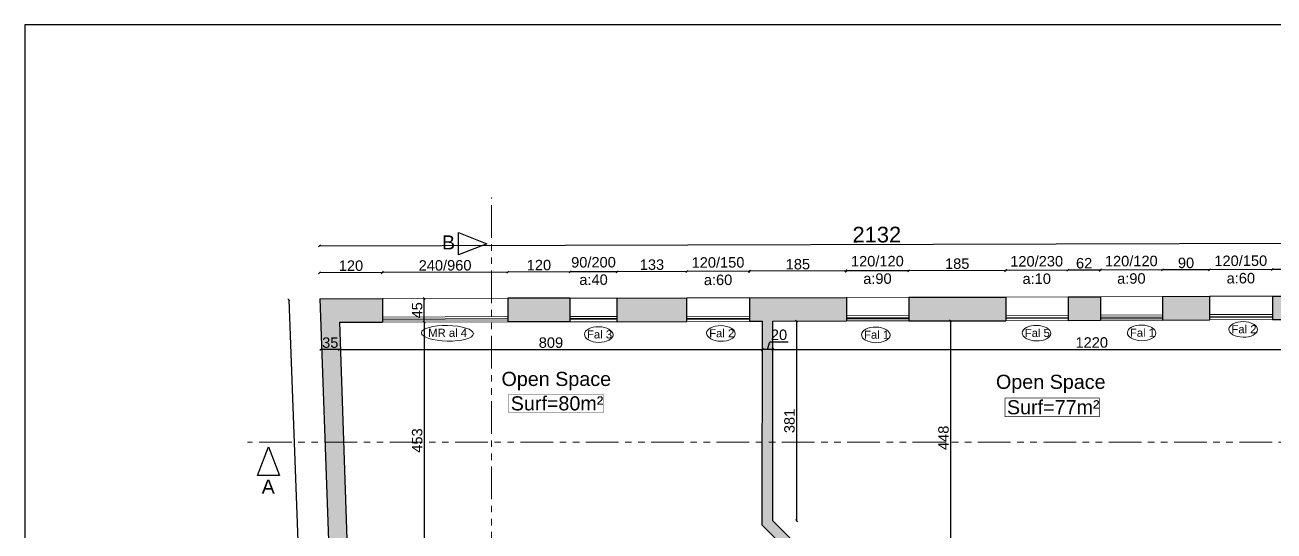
# Model space of a CAD drawing. Header units: millimetres. Extents: x 2804 to 3317, y 6834 to 7064.
# Drawn here: x 2840.41 to 2864.3, y 6901.69 to 6911.36 of the extents above; entities that cross this region are included whole.
import ezdxf

# ---------------------------------------------------------------- set-up
doc = ezdxf.new("R2010")
doc.units = ezdxf.units.MM
doc.header["$PDMODE"] = 1
doc.linetypes.add('PHANTOM2', pattern=[1.25, 0.625, -0.125, 0.125, -0.125, 0.125, -0.125])
for name, color, linetype, lineweight in [('cotation', 3, 'Continuous', 30), ('menuise', 50, 'Continuous', 18), ('texte', 3, 'Continuous', 9), ('zin fin', 6, 'Continuous', 9), ('zin menuiserie', 150, 'Continuous', 5), ('Zin mur', 30, 'Continuous', 30)]:
    doc.layers.add(name, color=color, linetype=linetype, lineweight=lineweight)
doc.layers.add('zin hatch mur', color=8, linetype='Continuous')
doc.layers.add('zin texte', color=33, linetype='Continuous')
doc.styles.add('ARIAL', font='arial.ttf')
doc.styles.add('PsikTxtStyle', font='arial.ttf')
doc.styles.get("Standard").update_dxf_attribs({"font": 'arial.ttf'})
doc.dimstyles.new('cotation 100', dxfattribs={"dimtxt": 0.2, "dimasz": 0.04, "dimexe": 0, "dimexo": 0, "dimgap": 0.03, "dimtad": 1, "dimdec": 0, "dimlfac": 100, "dimdsep": 46, "dimtxsty": 'ARIAL', "dimblk": 'OBLIQUE', "dimcen": 0.09, "dimse1": 1, "dimse2": 1, "dimclrd": 256, "dimclre": 256, "dimclrt": 256, "dimadec": 3, "dimazin": 2, "dimtfac": 1, "dimtdec": 0, "dimtofl": 0, "dimtmove": 1, "dimatfit": 3, "dimfxl": 0, "dimtolj": 1, "dimtzin": 0, "dimlwd": -1, "dimlwe": -1, "dimarcsym": 0})

# ---------------------------------------------------------------- blocks, each defined once
blk = doc.blocks.new('_Oblique')
at = {"color": 0, "linetype": 'ByBlock', "lineweight": -2}
blk.add_line((-0.5, -0.5), (0.5, 0.5), dxfattribs=at)
blk = doc.blocks.new('*D170')
at = {"layer": 'cotation', "transparency": 16777216}
blk.add_line((2855.164, 6905.697), (2855.163, 6901.883), dxfattribs=at)
at = {"layer": 'Defpoints', "color": 0, "transparency": 16777216}
for p in [(2854.712, 6905.697), (2854.711, 6901.883), (2855.163, 6901.883)]:
    blk.add_point(p, dxfattribs=at)
at = {"layer": 'cotation', "transparency": 16777216, "xscale": 0.04, "yscale": 0.04, "zscale": 0.04}
for p, rotation in [((2855.164, 6905.697), 89.98459564078075), ((2855.163, 6901.883), 269.9845956407808)]:
    blk.add_blockref('_Oblique', p, dxfattribs=dict(at, rotation=rotation))
at = {"layer": 'cotation', "transparency": 16777216, "insert": (2855.031, 6903.79), "char_height": 0.2, "attachment_point": 5, "rotation": 89.9846, "style": 'ARIAL'}
blk.add_mtext('\\A1;381', dxfattribs=at)
blk = doc.blocks.new('*D159')
at = {"layer": 'cotation', "transparency": 16777216}
blk.add_line((2848.042, 6905.68), (2848.042, 6901.152), dxfattribs=at)
at = {"layer": 'Defpoints', "color": 0, "transparency": 16777216}
for p in [(2847.89, 6905.68), (2847.889, 6901.152), (2848.042, 6901.152)]:
    blk.add_point(p, dxfattribs=at)
at = {"layer": 'cotation', "transparency": 16777216, "xscale": 0.04, "yscale": 0.04, "zscale": 0.04}
for p, rotation in [((2848.042, 6905.68), 90), ((2848.042, 6901.152), 270)]:
    blk.add_blockref('_Oblique', p, dxfattribs=dict(at, rotation=rotation))
at = {"layer": 'cotation', "transparency": 16777216, "insert": (2847.91, 6903.416), "char_height": 0.2, "attachment_point": 5, "rotation": 90, "style": 'ARIAL'}
blk.add_mtext('\\A1;453', dxfattribs=at)
blk = doc.blocks.new('*D161')
at = {"layer": 'cotation', "transparency": 16777216}
blk.add_line((2858.109, 6905.707), (2858.109, 6901.227), dxfattribs=at)
at = {"layer": 'Defpoints', "color": 0, "transparency": 16777216}
for p in [(2858.109, 6905.707), (2858.109, 6901.227), (2858.122, 6901.227)]:
    blk.add_point(p, dxfattribs=at)
at = {"layer": 'cotation', "transparency": 16777216, "xscale": 0.04, "yscale": 0.04, "zscale": 0.04}
for p, rotation in [((2858.109, 6905.707), 90), ((2858.109, 6901.227), 270)]:
    blk.add_blockref('_Oblique', p, dxfattribs=dict(at, rotation=rotation))
at = {"layer": 'cotation', "transparency": 16777216, "insert": (2857.977, 6903.467), "char_height": 0.2, "attachment_point": 5, "rotation": 90, "style": 'ARIAL'}
blk.add_mtext('\\A1;448', dxfattribs=at)
blk = doc.blocks.new('*D169')
at = {"layer": 'cotation', "transparency": 16777216}
blk.add_line((2854.711, 6905.158), (2866.914, 6905.158), dxfattribs=at)
at = {"layer": 'Defpoints', "color": 0, "transparency": 16777216}
for p in [(2866.914, 6905.739), (2866.914, 6905.158), (2854.711, 6904.838)]:
    blk.add_point(p, dxfattribs=at)
at = {"layer": 'cotation', "transparency": 16777216, "xscale": 0.04, "yscale": 0.04, "zscale": 0.04, "rotation": 180}
blk.add_blockref('_Oblique', (2854.711, 6905.158), dxfattribs=at)
at = {"layer": 'cotation', "transparency": 16777216, "xscale": 0.04, "yscale": 0.04, "zscale": 0.04}
blk.add_blockref('_Oblique', (2866.914, 6905.158), dxfattribs=at)
at = {"layer": 'cotation', "transparency": 16777216, "insert": (2860.812, 6905.29), "char_height": 0.2, "attachment_point": 5, "style": 'ARIAL'}
blk.add_mtext('\\A1;1220', dxfattribs=at)
blk = doc.blocks.new('*D192')
at = {"layer": 'cotation', "transparency": 16777216}
blk.add_line((2845.455, 6906.104), (2845.825, 6896.055), dxfattribs=at)
at = {"layer": 'Defpoints', "color": 0, "transparency": 16777216}
for p in [(2846.045, 6906.126), (2845.825, 6896.055), (2846.415, 6896.077)]:
    blk.add_point(p, dxfattribs=at)
at = {"layer": 'cotation', "transparency": 16777216, "xscale": 0.04, "yscale": 0.04, "zscale": 0.04}
for p, rotation in [((2845.455, 6906.104), 92.10827966792719), ((2845.825, 6896.055), 272.1082796679273)]:
    blk.add_blockref('_Oblique', p, dxfattribs=dict(at, rotation=rotation))
at = {"layer": 'cotation', "transparency": 16777216, "insert": (2845.823, 6901.086), "char_height": 0.3, "attachment_point": 5, "rotation": 272.1083, "style": 'ARIAL'}
blk.add_mtext('\\A1;1006', dxfattribs=at)
blk = doc.blocks.new('*D236')
at = {"layer": 'cotation', "transparency": 16777216}
blk.add_line((2846.424, 6905.155), (2854.512, 6905.155), dxfattribs=at)
at = {"layer": 'Defpoints', "color": 0, "transparency": 16777216}
for p in [(2846.424, 6905.677), (2854.512, 6905.697), (2854.512, 6905.155)]:
    blk.add_point(p, dxfattribs=at)
at = {"layer": 'cotation', "transparency": 16777216, "xscale": 0.04, "yscale": 0.04, "zscale": 0.04, "rotation": 180}
blk.add_blockref('_Oblique', (2846.424, 6905.155), dxfattribs=at)
at = {"layer": 'cotation', "transparency": 16777216, "xscale": 0.04, "yscale": 0.04, "zscale": 0.04}
blk.add_blockref('_Oblique', (2854.512, 6905.155), dxfattribs=at)
at = {"layer": 'cotation', "transparency": 16777216, "insert": (2850.468, 6905.287), "char_height": 0.2, "attachment_point": 5, "style": 'ARIAL'}
blk.add_mtext('\\A1;809', dxfattribs=at)
blk = doc.blocks.new('*D408')
at = {"layer": 'cotation', "transparency": 16777216}
blk.add_line((2865.766, 6906.691), (2864.265, 6906.686), dxfattribs=at)
at = {"layer": 'Defpoints', "color": 0, "transparency": 16777216}
for p in [(2864.265, 6906.686), (2864.267, 6906.178), (2865.768, 6906.182)]:
    blk.add_point(p, dxfattribs=at)
at = {"layer": 'cotation', "transparency": 16777216, "xscale": 0.04, "yscale": 0.04, "zscale": 0.04}
for p, rotation in [((2864.265, 6906.686), 180.1954016473455), ((2865.766, 6906.691), 0.1954016473454612)]:
    blk.add_blockref('_Oblique', p, dxfattribs=dict(at, rotation=rotation))
at = {"layer": 'cotation', "transparency": 16777216, "insert": (2865.015, 6906.821), "char_height": 0.2, "attachment_point": 5, "rotation": 0.1954, "style": 'ARIAL'}
blk.add_mtext('\\A1;150', dxfattribs=at)
blk = doc.blocks.new('*D409')
at = {"layer": 'cotation', "transparency": 16777216}
blk.add_line((2864.265, 6906.686), (2863.065, 6906.682), dxfattribs=at)
at = {"layer": 'Defpoints', "color": 0, "transparency": 16777216}
for p in [(2863.065, 6906.682), (2863.067, 6906.174), (2864.267, 6906.178)]:
    blk.add_point(p, dxfattribs=at)
at = {"layer": 'cotation', "transparency": 16777216, "xscale": 0.04, "yscale": 0.04, "zscale": 0.04}
for p, rotation in [((2863.065, 6906.682), 180.1954016473455), ((2864.265, 6906.686), 0.1954016473454612)]:
    blk.add_blockref('_Oblique', p, dxfattribs=dict(at, rotation=rotation))
at = {"layer": 'cotation', "transparency": 16777216, "insert": (2863.663, 6906.686), "char_height": 0.2, "attachment_point": 5, "rotation": 0.1954, "style": 'ARIAL'}
blk.add_mtext('\\A1;120/150\\Pa:60', dxfattribs=at)
blk = doc.blocks.new('*D410')
at = {"layer": 'cotation', "transparency": 16777216}
blk.add_line((2863.065, 6906.682), (2862.166, 6906.679), dxfattribs=at)
at = {"layer": 'Defpoints', "color": 0, "transparency": 16777216}
for p in [(2862.166, 6906.679), (2862.168, 6906.169), (2863.067, 6906.174)]:
    blk.add_point(p, dxfattribs=at)
at = {"layer": 'cotation', "transparency": 16777216, "xscale": 0.04, "yscale": 0.04, "zscale": 0.04}
for p, rotation in [((2862.166, 6906.679), 180.1954016473455), ((2863.065, 6906.682), 0.1954016473454612)]:
    blk.add_blockref('_Oblique', p, dxfattribs=dict(at, rotation=rotation))
at = {"layer": 'cotation', "transparency": 16777216, "insert": (2862.615, 6906.812), "char_height": 0.2, "attachment_point": 5, "rotation": 0.1954, "style": 'ARIAL'}
blk.add_mtext('\\A1;90', dxfattribs=at)
blk = doc.blocks.new('*D411')
at = {"layer": 'cotation', "transparency": 16777216}
blk.add_line((2862.166, 6906.679), (2860.976, 6906.675), dxfattribs=at)
at = {"layer": 'Defpoints', "color": 0, "transparency": 16777216}
for p in [(2860.976, 6906.675), (2860.978, 6906.165), (2862.168, 6906.169)]:
    blk.add_point(p, dxfattribs=at)
at = {"layer": 'cotation', "transparency": 16777216, "xscale": 0.04, "yscale": 0.04, "zscale": 0.04}
for p, rotation in [((2860.976, 6906.675), 180.1954016473455), ((2862.166, 6906.679), 0.1954016473454612)]:
    blk.add_blockref('_Oblique', p, dxfattribs=dict(at, rotation=rotation))
at = {"layer": 'cotation', "transparency": 16777216, "insert": (2861.569, 6906.68), "char_height": 0.2, "attachment_point": 5, "rotation": 0.1954, "style": 'ARIAL'}
blk.add_mtext('\\A1;120/120\\Pa:90', dxfattribs=at)
blk = doc.blocks.new('*D412')
at = {"layer": 'cotation', "transparency": 16777216}
blk.add_line((2860.976, 6906.675), (2860.356, 6906.673), dxfattribs=at)
at = {"layer": 'Defpoints', "color": 0, "transparency": 16777216}
for p in [(2860.356, 6906.673), (2860.358, 6906.164), (2860.978, 6906.165)]:
    blk.add_point(p, dxfattribs=at)
at = {"layer": 'cotation', "transparency": 16777216, "xscale": 0.04, "yscale": 0.04, "zscale": 0.04}
for p, rotation in [((2860.356, 6906.673), 180.1954016473455), ((2860.976, 6906.675), 0.1954016473454612)]:
    blk.add_blockref('_Oblique', p, dxfattribs=dict(at, rotation=rotation))
at = {"layer": 'cotation', "transparency": 16777216, "insert": (2860.666, 6906.806), "char_height": 0.2, "attachment_point": 5, "rotation": 0.1954, "style": 'ARIAL'}
blk.add_mtext('\\A1;62', dxfattribs=at)
blk = doc.blocks.new('*D413')
at = {"layer": 'cotation', "transparency": 16777216}
blk.add_line((2860.356, 6906.673), (2859.166, 6906.669), dxfattribs=at)
at = {"layer": 'Defpoints', "color": 0, "transparency": 16777216}
for p in [(2859.166, 6906.669), (2859.168, 6906.158), (2860.358, 6906.164)]:
    blk.add_point(p, dxfattribs=at)
at = {"layer": 'cotation', "transparency": 16777216, "xscale": 0.04, "yscale": 0.04, "zscale": 0.04}
for p, rotation in [((2859.166, 6906.669), 180.1954016473455), ((2860.356, 6906.673), 0.1954016473454612)]:
    blk.add_blockref('_Oblique', p, dxfattribs=dict(at, rotation=rotation))
at = {"layer": 'cotation', "transparency": 16777216, "insert": (2859.759, 6906.676), "char_height": 0.2, "attachment_point": 5, "rotation": 0.1954, "style": 'ARIAL'}
blk.add_mtext('\\A1;120/230\\Pa:10', dxfattribs=at)
blk = doc.blocks.new('*D414')
at = {"layer": 'cotation', "transparency": 16777216}
blk.add_line((2859.166, 6906.669), (2857.312, 6906.662), dxfattribs=at)
at = {"layer": 'Defpoints', "color": 0, "transparency": 16777216}
for p in [(2857.312, 6906.662), (2857.314, 6906.155), (2859.168, 6906.158)]:
    blk.add_point(p, dxfattribs=at)
at = {"layer": 'cotation', "transparency": 16777216, "xscale": 0.04, "yscale": 0.04, "zscale": 0.04}
for p, rotation in [((2857.312, 6906.662), 180.1954016473455), ((2859.166, 6906.669), 0.1954016473454612)]:
    blk.add_blockref('_Oblique', p, dxfattribs=dict(at, rotation=rotation))
at = {"layer": 'cotation', "transparency": 16777216, "insert": (2858.239, 6906.797), "char_height": 0.2, "attachment_point": 5, "rotation": 0.1954, "style": 'ARIAL'}
blk.add_mtext('\\A1;185', dxfattribs=at)
blk = doc.blocks.new('*D415')
at = {"layer": 'cotation', "transparency": 16777216}
blk.add_line((2857.312, 6906.662), (2856.116, 6906.658), dxfattribs=at)
at = {"layer": 'Defpoints', "color": 0, "transparency": 16777216}
for p in [(2856.116, 6906.658), (2856.118, 6906.152), (2857.314, 6906.155)]:
    blk.add_point(p, dxfattribs=at)
at = {"layer": 'cotation', "transparency": 16777216, "xscale": 0.04, "yscale": 0.04, "zscale": 0.04}
for p, rotation in [((2856.116, 6906.658), 180.1954016473455), ((2857.312, 6906.662), 0.1954016473454612)]:
    blk.add_blockref('_Oblique', p, dxfattribs=dict(at, rotation=rotation))
at = {"layer": 'cotation', "transparency": 16777216, "insert": (2856.712, 6906.678), "char_height": 0.2, "attachment_point": 5, "rotation": 0.1954, "style": 'ARIAL'}
blk.add_mtext('\\A1;120/120\\Pa:90', dxfattribs=at)
blk = doc.blocks.new('*D416')
at = {"layer": 'cotation', "transparency": 16777216}
blk.add_line((2856.116, 6906.658), (2854.266, 6906.652), dxfattribs=at)
at = {"layer": 'Defpoints', "color": 0, "transparency": 16777216}
for p in [(2854.266, 6906.652), (2854.268, 6906.146), (2856.118, 6906.152)]:
    blk.add_point(p, dxfattribs=at)
at = {"layer": 'cotation', "transparency": 16777216, "xscale": 0.04, "yscale": 0.04, "zscale": 0.04}
for p, rotation in [((2854.266, 6906.652), 180.1954016473455), ((2856.116, 6906.658), 0.1954016473454612)]:
    blk.add_blockref('_Oblique', p, dxfattribs=dict(at, rotation=rotation))
at = {"layer": 'cotation', "transparency": 16777216, "insert": (2855.191, 6906.787), "char_height": 0.2, "attachment_point": 5, "rotation": 0.1954, "style": 'ARIAL'}
blk.add_mtext('\\A1;185', dxfattribs=at)
blk = doc.blocks.new('*D417')
at = {"layer": 'cotation', "transparency": 16777216}
blk.add_line((2854.266, 6906.652), (2853.066, 6906.648), dxfattribs=at)
at = {"layer": 'Defpoints', "color": 0, "transparency": 16777216}
for p in [(2853.066, 6906.648), (2853.068, 6906.142), (2854.268, 6906.146)]:
    blk.add_point(p, dxfattribs=at)
at = {"layer": 'cotation', "transparency": 16777216, "xscale": 0.04, "yscale": 0.04, "zscale": 0.04}
for p, rotation in [((2853.066, 6906.648), 180.1954016473455), ((2854.266, 6906.652), 0.1954016473454612)]:
    blk.add_blockref('_Oblique', p, dxfattribs=dict(at, rotation=rotation))
at = {"layer": 'cotation', "transparency": 16777216, "insert": (2853.664, 6906.654), "char_height": 0.2, "attachment_point": 5, "rotation": 0.1954, "style": 'ARIAL'}
blk.add_mtext('\\A1;120/150\\Pa:60', dxfattribs=at)
blk = doc.blocks.new('*D418')
at = {"layer": 'cotation', "transparency": 16777216}
blk.add_line((2853.066, 6906.648), (2851.734, 6906.643), dxfattribs=at)
at = {"layer": 'Defpoints', "color": 0, "transparency": 16777216}
for p in [(2851.734, 6906.643), (2851.736, 6906.137), (2853.068, 6906.142)]:
    blk.add_point(p, dxfattribs=at)
at = {"layer": 'cotation', "transparency": 16777216, "xscale": 0.04, "yscale": 0.04, "zscale": 0.04}
for p, rotation in [((2851.734, 6906.643), 180.1954016473455), ((2853.066, 6906.648), 0.1954016473454612)]:
    blk.add_blockref('_Oblique', p, dxfattribs=dict(at, rotation=rotation))
at = {"layer": 'cotation', "transparency": 16777216, "insert": (2852.4, 6906.778), "char_height": 0.2, "attachment_point": 5, "rotation": 0.1954, "style": 'ARIAL'}
blk.add_mtext('\\A1;133', dxfattribs=at)
blk = doc.blocks.new('*D419')
at = {"layer": 'cotation', "transparency": 16777216}
blk.add_line((2851.734, 6906.643), (2850.834, 6906.64), dxfattribs=at)
at = {"layer": 'Defpoints', "color": 0, "transparency": 16777216}
for p in [(2850.834, 6906.64), (2850.836, 6906.137), (2851.736, 6906.137)]:
    blk.add_point(p, dxfattribs=at)
at = {"layer": 'cotation', "transparency": 16777216, "xscale": 0.04, "yscale": 0.04, "zscale": 0.04}
for p, rotation in [((2850.834, 6906.64), 180.1954016473455), ((2851.734, 6906.643), 0.1954016473454612)]:
    blk.add_blockref('_Oblique', p, dxfattribs=dict(at, rotation=rotation))
at = {"layer": 'cotation', "transparency": 16777216, "insert": (2851.282, 6906.657), "char_height": 0.2, "attachment_point": 5, "rotation": 0.1954, "style": 'ARIAL'}
blk.add_mtext('\\A1;90/200\\Pa:40', dxfattribs=at)
blk = doc.blocks.new('*D420')
at = {"layer": 'cotation', "transparency": 16777216}
blk.add_line((2850.834, 6906.64), (2849.643, 6906.636), dxfattribs=at)
at = {"layer": 'Defpoints', "color": 0, "transparency": 16777216}
for p in [(2849.643, 6906.636), (2849.645, 6906.137), (2850.836, 6906.137)]:
    blk.add_point(p, dxfattribs=at)
at = {"layer": 'cotation', "transparency": 16777216, "xscale": 0.04, "yscale": 0.04, "zscale": 0.04}
for p, rotation in [((2849.643, 6906.636), 180.1954016473455), ((2850.834, 6906.64), 0.1954016473454612)]:
    blk.add_blockref('_Oblique', p, dxfattribs=dict(at, rotation=rotation))
at = {"layer": 'cotation', "transparency": 16777216, "insert": (2850.238, 6906.77), "char_height": 0.2, "attachment_point": 5, "rotation": 0.1954, "style": 'ARIAL'}
blk.add_mtext('\\A1;120', dxfattribs=at)
blk = doc.blocks.new('*D421')
at = {"layer": 'cotation', "transparency": 16777216}
blk.add_line((2849.643, 6906.636), (2847.243, 6906.628), dxfattribs=at)
at = {"layer": 'Defpoints', "color": 0, "transparency": 16777216}
for p in [(2847.243, 6906.628), (2847.245, 6906.13), (2849.645, 6906.137)]:
    blk.add_point(p, dxfattribs=at)
at = {"layer": 'cotation', "transparency": 16777216, "xscale": 0.04, "yscale": 0.04, "zscale": 0.04}
for p, rotation in [((2847.243, 6906.628), 180.1954016473455), ((2849.643, 6906.636), 0.1954016473454612)]:
    blk.add_blockref('_Oblique', p, dxfattribs=dict(at, rotation=rotation))
at = {"layer": 'cotation', "transparency": 16777216, "insert": (2848.443, 6906.765), "char_height": 0.2, "attachment_point": 5, "rotation": 0.1954, "style": 'ARIAL'}
blk.add_mtext('\\A1;240/960', dxfattribs=at)
blk = doc.blocks.new('*D422')
at = {"layer": 'cotation', "transparency": 16777216}
blk.add_line((2847.243, 6906.628), (2846.043, 6906.624), dxfattribs=at)
at = {"layer": 'Defpoints', "color": 0, "transparency": 16777216}
for p in [(2846.043, 6906.624), (2846.045, 6906.126), (2847.245, 6906.13)]:
    blk.add_point(p, dxfattribs=at)
at = {"layer": 'cotation', "transparency": 16777216, "xscale": 0.04, "yscale": 0.04, "zscale": 0.04}
for p, rotation in [((2846.043, 6906.624), 180.1954016473455), ((2847.243, 6906.628), 0.1954016473454612)]:
    blk.add_blockref('_Oblique', p, dxfattribs=dict(at, rotation=rotation))
at = {"layer": 'cotation', "transparency": 16777216, "insert": (2846.643, 6906.758), "char_height": 0.2, "attachment_point": 5, "rotation": 0.1954, "style": 'ARIAL'}
blk.add_mtext('\\A1;120', dxfattribs=at)
blk = doc.blocks.new('*D423')
at = {"layer": 'cotation', "transparency": 16777216}
blk.add_line((2846.042, 6907.137), (2867.361, 6907.201), dxfattribs=at)
at = {"layer": 'Defpoints', "color": 0, "transparency": 16777216}
for p in [(2867.361, 6907.201), (2846.045, 6906.126), (2867.365, 6906.191)]:
    blk.add_point(p, dxfattribs=at)
at = {"layer": 'cotation', "transparency": 16777216, "xscale": 0.04, "yscale": 0.04, "zscale": 0.04}
for p, rotation in [((2867.361, 6907.201), 0.1740584198646212), ((2846.042, 6907.137), 180.1740584198646)]:
    blk.add_blockref('_Oblique', p, dxfattribs=dict(at, rotation=rotation))
at = {"layer": 'cotation', "transparency": 16777216, "insert": (2856.701, 6907.352), "char_height": 0.3, "attachment_point": 5, "rotation": 0.1741, "style": 'ARIAL'}
blk.add_mtext('\\A1;2132', dxfattribs=at)
blk = doc.blocks.new('*D817')
at = {"layer": 'cotation', "transparency": 16777216}
for p, q in [((2854.611, 6905.158), (2854.655, 6905.305)), ((2854.655, 6905.305), (2855.005, 6905.305)), ((2854.711, 6905.158), (2854.511, 6905.158))]:
    blk.add_line(p, q, dxfattribs=at)
at = {"layer": 'Defpoints', "color": 0, "transparency": 16777216}
for p in [(2854.511, 6905.158), (2854.511, 6904.918), (2854.711, 6904.838)]:
    blk.add_point(p, dxfattribs=at)
at = {"layer": 'cotation', "transparency": 16777216, "xscale": 0.04, "yscale": 0.04, "zscale": 0.04, "rotation": 180}
blk.add_blockref('_Oblique', (2854.511, 6905.158), dxfattribs=at)
at = {"layer": 'cotation', "transparency": 16777216, "xscale": 0.04, "yscale": 0.04, "zscale": 0.04}
blk.add_blockref('_Oblique', (2854.711, 6905.158), dxfattribs=at)
at = {"layer": 'cotation', "transparency": 16777216, "insert": (2854.83, 6905.437), "char_height": 0.2, "attachment_point": 5, "style": 'ARIAL'}
blk.add_mtext('\\A1;20', dxfattribs=at)
blk = doc.blocks.new('*D830')
at = {"layer": 'cotation', "transparency": 16777216}
blk.add_line((2848.042, 6905.68), (2848.042, 6906.133), dxfattribs=at)
at = {"layer": 'Defpoints', "color": 0, "transparency": 16777216}
for p in [(2848.042, 6906.133), (2848.208, 6906.133), (2847.89, 6905.68)]:
    blk.add_point(p, dxfattribs=at)
at = {"layer": 'cotation', "transparency": 16777216, "xscale": 0.04, "yscale": 0.04, "zscale": 0.04}
for p, rotation in [((2848.042, 6906.133), 90), ((2848.042, 6905.68), 270)]:
    blk.add_blockref('_Oblique', p, dxfattribs=dict(at, rotation=rotation))
at = {"layer": 'cotation', "transparency": 16777216, "insert": (2847.91, 6905.906), "char_height": 0.2, "attachment_point": 5, "rotation": 90, "style": 'ARIAL'}
blk.add_mtext('\\A1;45', dxfattribs=at)
blk = doc.blocks.new('*D831')
at = {"layer": 'cotation', "transparency": 16777216}
blk.add_line((2846.424, 6905.155), (2846.069, 6905.155), dxfattribs=at)
at = {"layer": 'Defpoints', "color": 0, "transparency": 16777216}
for p in [(2846.424, 6905.677), (2846.069, 6905.463), (2846.069, 6905.155)]:
    blk.add_point(p, dxfattribs=at)
at = {"layer": 'cotation', "transparency": 16777216, "xscale": 0.04, "yscale": 0.04, "zscale": 0.04, "rotation": 180}
blk.add_blockref('_Oblique', (2846.069, 6905.155), dxfattribs=at)
at = {"layer": 'cotation', "transparency": 16777216, "xscale": 0.04, "yscale": 0.04, "zscale": 0.04}
blk.add_blockref('_Oblique', (2846.424, 6905.155), dxfattribs=at)
at = {"layer": 'cotation', "transparency": 16777216, "insert": (2846.247, 6905.287), "char_height": 0.2, "attachment_point": 5, "style": 'ARIAL'}
blk.add_mtext('\\A1;35', dxfattribs=at)
blk = doc.blocks.new('fal1')
at = {"layer": 'menuise'}
blk.add_ellipse((2894.217, 6924.81), major_axis=(-0.273, 0.005), ratio=0.546469, start_param=-1.570796, end_param=4.712389, dxfattribs=at)
at = {"layer": 'menuise', "insert": (2893.993, 6924.891), "char_height": 0.1544, "width": 2.34126, "attachment_point": 1, "style": 'PsikTxtStyle'}
blk.add_mtext('Fal 1', dxfattribs=at)
blk = doc.blocks.new('fal2')
at = {"layer": 'menuise'}
blk.add_ellipse((2896.053, 6924.829), major_axis=(-0.273, 0.005), ratio=0.546469, start_param=-1.570796, end_param=4.712389, dxfattribs=at)
at = {"layer": 'menuise', "insert": (2895.829, 6924.91), "char_height": 0.1544, "width": 2.34126, "attachment_point": 1, "style": 'PsikTxtStyle'}
blk.add_mtext('Fal 2', dxfattribs=at)
blk = doc.blocks.new('fal3')
at = {"layer": 'menuise'}
blk.add_ellipse((2888.196, 6935.317), major_axis=(-0.273, 0.005), ratio=0.546469, start_param=-1.570796, end_param=4.712389, dxfattribs=at)
at = {"layer": 'menuise', "insert": (2887.972, 6935.398), "char_height": 0.1544, "width": 2.34126, "attachment_point": 1, "style": 'PsikTxtStyle'}
blk.add_mtext('Fal 3', dxfattribs=at)
blk = doc.blocks.new('fal5')
at = {"layer": 'menuise'}
blk.add_ellipse((2855.84, 7015.657), major_axis=(-0.273, 0.005), ratio=0.546469, start_param=-1.570796, end_param=4.712389, dxfattribs=at)
at = {"layer": 'menuise', "insert": (2855.616, 7015.738), "char_height": 0.1544, "width": 2.34126, "attachment_point": 1, "style": 'PsikTxtStyle'}
blk.add_mtext('Fal 5', dxfattribs=at)
blk = doc.blocks.new('mral4')
at = {"layer": 'menuise'}
blk.add_ellipse((2848.489, 6944.127), major_axis=(-0.498, 0.009), ratio=0.29928, start_param=-1.570796, end_param=4.712389, dxfattribs=at)
at = {"layer": 'menuise', "insert": (2848.121, 6944.213), "char_height": 0.1544, "width": 2.34126, "attachment_point": 1, "style": 'PsikTxtStyle'}
blk.add_mtext('MR al 4', dxfattribs=at)

msp = doc.modelspace()

# ---------------------------------------------------------------- hatches: boundary and pattern name
at = {"layer": 'zin hatch mur'}
h = msp.add_hatch(color=256, dxfattribs=at)
h.dxf.hatch_style = 1
h.paths.add_polyline_path([(2846.41, 6906.127), (2847.245, 6906.13), (2847.253, 6905.679), (2846.417, 6905.679)])
h.paths.add_polyline_path([(2846.408, 6906.127), (2846.045, 6906.126), (2846.056, 6906.126), (2846.435, 6906.126)])
h = msp.add_hatch(color=256, dxfattribs=at)
h.dxf.hatch_style = 1
h.paths.add_polyline_path([(2846.628, 6901.052), (2847.454, 6901.052), (2847.454, 6901.152), (2846.576, 6901.152), (2846.409, 6906.127), (2846.045, 6906.126), (2846.415, 6896.077), (2846.968, 6896.077), (2846.968, 6896.427), (2846.738, 6896.427), (2846.621, 6899.252), (2853.111, 6899.252), (2854.061, 6900.202), (2853.111, 6901.152), (2852.969, 6901.152), (2852.969, 6901.052), (2853.069, 6901.052), (2853.919, 6900.202), (2853.069, 6899.352), (2850.736, 6899.352), (2850.736, 6900.152), (2850.636, 6900.152), (2850.636, 6899.352), (2849.154, 6899.352), (2849.154, 6899.952), (2848.454, 6899.952), (2848.454, 6901.052), (2850.636, 6901.052), (2850.636, 6900.952), (2850.736, 6900.952), (2850.736, 6901.052), (2852.069, 6901.052), (2852.069, 6901.152), (2848.254, 6901.152), (2848.254, 6901.052), (2848.354, 6901.052), (2848.354, 6899.352), (2846.628, 6899.352)])
h.paths.add_polyline_path([(2848.454, 6899.852), (2849.054, 6899.852), (2849.054, 6899.352), (2848.454, 6899.352)], flags=16)
h.paths.add_polyline_path([(2848.504, 6899.802), (2849.004, 6899.802), (2849.004, 6899.402), (2848.934, 6899.732)], flags=0)
h.paths.add_polyline_path([(2849.004, 6899.802), (2848.504, 6899.802), (2848.934, 6899.732), (2849.004, 6899.402)], flags=0)
h = msp.add_hatch(color=256, dxfattribs=at)
h.dxf.hatch_style = 1
h.paths.add_polyline_path([(2850.836, 6905.687), (2850.836, 6906.137), (2849.645, 6906.137), (2849.645, 6905.687)])
h = msp.add_hatch(color=256, dxfattribs=at)
h.dxf.hatch_style = 1
h.paths.add_polyline_path([(2853.068, 6905.69), (2853.068, 6906.142), (2851.736, 6906.138), (2851.736, 6905.687)])
h = msp.add_hatch(color=256, dxfattribs=at)
h.dxf.hatch_style = 1
h.paths.add_polyline_path([(2854.512, 6905.696), (2854.268, 6905.696), (2854.268, 6906.146), (2854.512, 6906.146)])
h = msp.add_hatch(color=256, dxfattribs=at)
h.dxf.hatch_style = 1
h.paths.add_polyline_path([(2856.119, 6906.152), (2854.513, 6906.147), (2854.511, 6906.147), (2854.511, 6905.502), (2854.511, 6905.504), (2854.511, 6901.8), (2856.11, 6900.2), (2855.969, 6900.059), (2856.11, 6899.918), (2856.252, 6900.059), (2857.084, 6899.227), (2859.373, 6899.227), (2859.373, 6899.427), (2859.136, 6899.427), (2859.136, 6901.227), (2858.936, 6901.227), (2858.936, 6901.027), (2859.036, 6901.027), (2859.036, 6899.427), (2857.166, 6899.427), (2856.393, 6900.2), (2857.22, 6901.027), (2858.036, 6901.027), (2858.036, 6901.227), (2857.278, 6901.227), (2856.322, 6900.271), (2854.711, 6901.883), (2854.712, 6905.697), (2856.118, 6905.702)])
h = msp.add_hatch(color=256, dxfattribs=at)
h.dxf.hatch_style = 1
h.paths.add_polyline_path([(2859.168, 6906.159), (2857.314, 6906.155), (2857.315, 6905.705), (2859.168, 6905.709)])
h.paths.add_polyline_path([(2860.978, 6906.166), (2860.358, 6906.163), (2860.358, 6905.713), (2860.978, 6905.716)])
h.paths.add_polyline_path([(2863.069, 6906.178), (2862.17, 6906.169), (2862.168, 6905.716), (2863.066, 6905.726)])
h.paths.add_polyline_path([(2865.768, 6906.183), (2864.267, 6906.18), (2864.267, 6905.729), (2865.768, 6905.732)])
h.paths.add_polyline_path([(2867.365, 6906.191), (2867.355, 6906.191), (2867.354, 6906.191), (2867.363, 6906.191)])
h.paths.add_polyline_path([(2866.667, 6906.19), (2866.668, 6905.739), (2866.914, 6905.738), (2866.915, 6905.597), (2867.364, 6905.599), (2867.365, 6906.189)])

# ---------------------------------------------------------------- linework, layer by layer
at = {"layer": 'cotation'}
msp.add_lwpolyline([(2876.35, 6911.363), (2840.408, 6911.363), (2840.408, 6874.25), (2876.35, 6874.25)], close=True, dxfattribs=at)
for points in [[(2849.243, 6907.18), (2848.7, 6906.967), (2848.7, 6907.393), (2849.243, 6907.18)], [(2845.067, 6903.293), (2845.279, 6902.749), (2844.854, 6902.749), (2845.067, 6903.293)]]:
    msp.add_lwpolyline(points, dxfattribs=at)
at = {"layer": 'texte', "linetype": 'PHANTOM2', "lineweight": 9}
msp.add_line((2869.261, 6903.385), (2844.667, 6903.385), dxfattribs=at)
msp.add_lwpolyline([(2848.913, 6880.557), (2848.913, 6897.293), (2849.333, 6897.293), (2849.333, 6908.065)], dxfattribs=at)
at = {"layer": 'zin fin'}
for p, q in [((2849.645, 6906.137), (2847.245, 6906.13)), ((2851.736, 6906.138), (2850.836, 6906.137)), ((2854.268, 6906.146), (2853.068, 6906.142)), ((2857.314, 6906.155), (2856.118, 6906.152)), ((2860.358, 6906.164), (2859.168, 6906.158)), ((2862.168, 6906.169), (2860.978, 6906.165)), ((2864.267, 6906.178), (2863.067, 6906.174))]:
    msp.add_line(p, q, dxfattribs=at)
at = {"layer": 'zin menuiserie'}
for p, q in [((2847.245, 6905.777), (2849.645, 6905.787)), ((2851.736, 6905.788), (2850.836, 6905.787)), ((2853.068, 6905.787), (2854.268, 6905.792)), ((2856.118, 6905.802), (2857.314, 6905.805)), ((2860.358, 6905.814), (2859.168, 6905.808)), ((2860.358, 6905.774), (2859.168, 6905.768)), ((2862.168, 6905.819), (2860.978, 6905.815)), ((2862.168, 6905.779), (2860.978, 6905.775)), ((2863.067, 6905.823), (2864.267, 6905.828)), ((2863.068, 6905.783), (2864.268, 6905.788)), ((2847.245, 6905.737), (2849.645, 6905.747)), ((2847.245, 6905.717), (2849.645, 6905.727)), ((2847.245, 6905.677), (2849.645, 6905.687)), ((2851.736, 6905.748), (2850.836, 6905.747)), ((2851.736, 6905.728), (2850.836, 6905.727)), ((2851.736, 6905.688), (2850.836, 6905.687)), ((2853.068, 6905.747), (2854.268, 6905.752)), ((2853.068, 6905.727), (2854.268, 6905.732)), ((2853.068, 6905.692), (2854.268, 6905.696)), ((2856.118, 6905.762), (2857.314, 6905.765)), ((2856.118, 6905.742), (2857.314, 6905.745)), ((2856.118, 6905.702), (2857.314, 6905.705)), ((2860.358, 6905.754), (2859.168, 6905.748)), ((2860.358, 6905.714), (2859.168, 6905.708)), ((2862.168, 6905.759), (2860.978, 6905.755)), ((2862.168, 6905.719), (2860.978, 6905.715)), ((2863.068, 6905.763), (2864.268, 6905.768)), ((2863.068, 6905.723), (2864.268, 6905.728))]:
    msp.add_line(p, q, dxfattribs=at)
at = {"layer": 'Zin mur'}
for p, q in [((2846.045, 6906.126), (2847.245, 6906.13)), ((2846.045, 6906.126), (2846.415, 6896.077)), ((2847.245, 6906.13), (2847.245, 6905.68)), ((2849.645, 6906.137), (2849.645, 6905.687)), ((2850.836, 6906.137), (2849.645, 6906.137)), ((2850.836, 6905.687), (2850.836, 6906.137)), ((2851.736, 6906.137), (2853.068, 6906.142)), ((2851.736, 6905.687), (2851.736, 6906.137)), ((2853.068, 6905.692), (2853.068, 6906.142)), ((2854.268, 6906.146), (2856.118, 6906.152)), ((2854.268, 6906.146), (2854.268, 6905.696)), ((2856.118, 6906.152), (2856.118, 6905.702)), ((2857.314, 6906.155), (2859.168, 6906.158)), ((2857.314, 6906.155), (2857.314, 6905.705)), ((2859.168, 6906.158), (2859.168, 6905.708)), ((2860.358, 6906.164), (2860.978, 6906.165)), ((2860.358, 6906.164), (2860.358, 6905.714)), ((2860.978, 6906.165), (2860.978, 6905.715)), ((2862.168, 6906.169), (2863.067, 6906.174)), ((2862.168, 6906.169), (2862.168, 6905.719)), ((2863.067, 6906.174), (2863.067, 6905.723)), ((2864.267, 6906.178), (2865.768, 6906.182)), ((2864.267, 6906.178), (2864.267, 6905.728)), ((2846.424, 6905.677), (2847.245, 6905.68)), ((2846.424, 6905.677), (2846.576, 6901.152)), ((2850.836, 6905.687), (2849.645, 6905.687)), ((2851.736, 6905.687), (2853.068, 6905.692)), ((2854.268, 6905.696), (2854.512, 6905.697)), ((2854.511, 6901.8), (2854.512, 6905.697)), ((2854.711, 6901.883), (2854.712, 6905.697)), ((2854.712, 6905.697), (2856.118, 6905.702)), ((2857.314, 6905.705), (2859.168, 6905.708)), ((2860.358, 6905.714), (2860.978, 6905.715)), ((2862.168, 6905.719), (2863.067, 6905.723)), ((2864.267, 6905.728), (2865.768, 6905.732)), ((2856.11, 6900.2), (2854.511, 6901.8)), ((2856.322, 6900.271), (2854.711, 6901.883))]:
    msp.add_line(p, q, dxfattribs=at)
at = {"layer": 'zin texte', "const_width": 0.01}
for points in [[(2849.663, 6904.302), (2851.468, 6904.302), (2851.468, 6903.945), (2849.663, 6903.945)], [(2859.154, 6904.228), (2860.958, 6904.228), (2860.958, 6903.871), (2859.154, 6903.871)]]:
    msp.add_lwpolyline(points, close=True, dxfattribs=at)

# ---------------------------------------------------------------- block references
at = {"layer": 'cotation'}
for name, p in [('mral4', (-0.001, -38.66)), ('fal3', (-36.814, -29.875)), ('fal2', (-42.334, -19.365)), ('fal1', (-37.536, -19.374)), ('fal5', (3.915, -110.188)), ('fal1', (-32.451, -19.336)), ('fal2', (-32.345, -19.288))]:
    msp.add_blockref(name, p, dxfattribs=at)

# ---------------------------------------------------------------- texts
at = {"layer": 'zin texte', "char_height": 0.27, "attachment_point": 1}
for s, insert in [('B', (2848.383, 6907.34)), ('Open Space', (2849.522, 6904.729)), ('Open Space', (2858.98, 6904.674)), ('Surf=80m²', (2849.699, 6904.262)), ('Surf=77m²', (2859.19, 6904.188)), ('A', (2844.935, 6902.668))]:
    msp.add_mtext_dynamic_manual_height_columns(s, width=34.10317, gutter_width=12.5, heights=[0], dxfattribs=dict(at, insert=insert))

# ---------------------------------------------------------------- dimensions: what is measured, and where the dimension line sits
at = {"layer": 'cotation'}
for p2, distance, picture, middle in [((2867.365, 6906.191), 1.011, '*D423', (2856.701, 6907.352)), ((2846.415, 6896.077), -0.591, '*D192', (2845.823, 6901.086))]:
    dim = msp.add_aligned_dim(p1=(2846.045, 6906.126), p2=p2, distance=distance, dimstyle='cotation 100', override={"dimtxt": 0.3}, dxfattribs=at)
    dim.commit()
    dim.dimension.update_dxf_attribs({"geometry": picture, "text_midpoint": middle})
for base, p1, p2, text, picture, middle in [((2856.116, 6906.658), (2857.314, 6906.155), (2856.118, 6906.152), '<>/120\\Pa:90', '*D415', (2856.713, 6906.378)), ((2859.166, 6906.669), (2860.358, 6906.164), (2859.168, 6906.158), '120/230\\Pa:10', '*D413', (2859.76, 6906.376)), ((2860.976, 6906.675), (2862.168, 6906.169), (2860.978, 6906.165), '120/120\\Pa:90', '*D411', (2861.57, 6906.379)), ((2863.065, 6906.682), (2864.267, 6906.178), (2863.067, 6906.174), '<>/150\\Pa:60', '*D409', (2863.664, 6906.386)), ((2850.834, 6906.64), (2851.736, 6906.137), (2850.836, 6906.137), '<>/200\\Pa:40', '*D419', (2851.283, 6906.356)), ((2853.066, 6906.648), (2854.268, 6906.146), (2853.068, 6906.142), '<>/150\\Pa:60', '*D417', (2853.665, 6906.354))]:
    dim = msp.add_linear_dim(base=base, p1=p1, p2=p2, angle=0.1954, text=text, dimstyle='cotation 100', dxfattribs=at)
    dim.commit()
    dim.dimension.update_dxf_attribs({"geometry": picture, "text_midpoint": middle, "dimtype": 128})
for base, p1, p2, angle, picture, middle in [((2846.043, 6906.624), (2847.245, 6906.13), (2846.045, 6906.126), 0.1954, '*D422', (2846.643, 6906.758)), ((2851.734, 6906.643), (2853.068, 6906.142), (2851.736, 6906.137), 0.1954, '*D418', (2852.4, 6906.778)), ((2854.266, 6906.652), (2856.118, 6906.152), (2854.268, 6906.146), 0.1954, '*D416', (2855.191, 6906.787)), ((2857.312, 6906.662), (2859.168, 6906.158), (2857.314, 6906.155), 0.1954, '*D414', (2858.239, 6906.797)), ((2860.356, 6906.673), (2860.978, 6906.165), (2860.358, 6906.164), 0.1954, '*D412', (2860.666, 6906.806)), ((2862.166, 6906.679), (2863.067, 6906.174), (2862.168, 6906.169), 0.1954, '*D410', (2862.615, 6906.812)), ((2864.265, 6906.686), (2865.768, 6906.182), (2864.267, 6906.178), 0.1954, '*D408', (2865.015, 6906.821)), ((2848.042, 6906.133), (2847.89, 6905.68), (2848.208, 6906.133), 90, '*D830', (2847.91, 6905.906)), ((2848.042, 6901.152), (2847.89, 6905.68), (2847.889, 6901.152), 90, '*D159', (2847.91, 6903.416)), ((2858.109, 6901.227), (2858.109, 6905.707), (2858.122, 6901.227), 90, '*D161', (2857.977, 6903.467))]:
    dim = msp.add_linear_dim(base=base, p1=p1, p2=p2, angle=angle, dimstyle='cotation 100', dxfattribs=at)
    dim.commit()
    dim.dimension.update_dxf_attribs({"geometry": picture, "text_midpoint": middle})
for base, p1, p2, text, picture, middle in [((2847.243, 6906.628), (2849.645, 6906.137), (2847.245, 6906.13), '<>/960', '*D421', (2848.443, 6906.765)), ((2849.643, 6906.636), (2850.836, 6906.137), (2849.645, 6906.137), '120', '*D420', (2850.238, 6906.77))]:
    dim = msp.add_linear_dim(base=base, p1=p1, p2=p2, angle=0.1954, text=text, dimstyle='cotation 100', dxfattribs=at)
    dim.commit()
    dim.dimension.update_dxf_attribs({"geometry": picture, "text_midpoint": middle})
for base, p1, p2, picture, middle in [((2846.0695, 6905.1547), (2846.4244, 6905.6771), (2846.0695, 6905.4632), '*D831', (2846.2469, 6905.2868)), ((2854.512, 6905.155), (2846.424, 6905.677), (2854.512, 6905.697), '*D236', (2850.468, 6905.287)), ((2854.511, 6905.158), (2854.711, 6904.838), (2854.511, 6904.918), '*D817', (2854.685, 6905.437)), ((2866.914, 6905.158), (2854.711, 6904.838), (2866.914, 6905.739), '*D169', (2860.812, 6905.29))]:
    dim = msp.add_linear_dim(base=base, p1=p1, p2=p2, dimstyle='cotation 100', dxfattribs=at)
    dim.commit()
    dim.dimension.update_dxf_attribs({"geometry": picture, "text_midpoint": middle})
dim = msp.add_aligned_dim(p1=(2854.712, 6905.697), p2=(2854.711, 6901.883), distance=0.452, dimstyle='cotation 100', dxfattribs=at)
dim.commit()
dim.dimension.update_dxf_attribs({"geometry": '*D170', "text_midpoint": (2855.031, 6903.79)})

doc.saveas('drawing.dxf')
